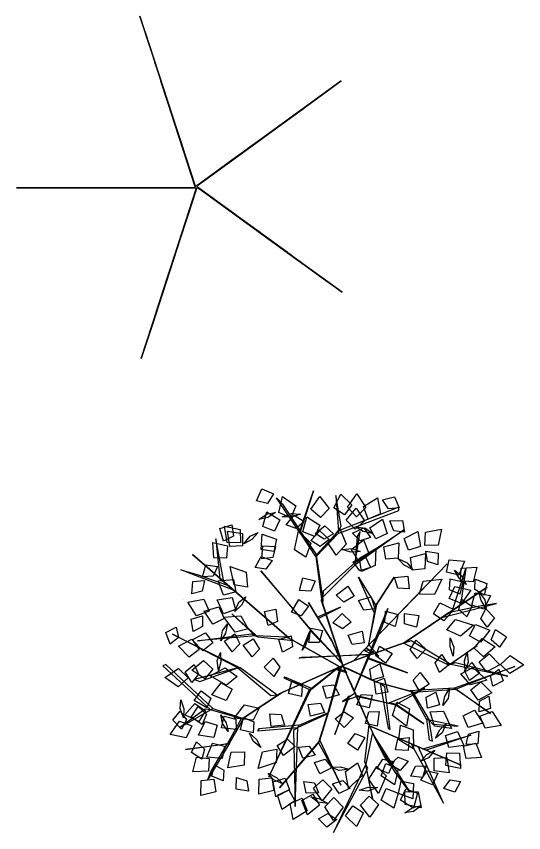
# Model space of a CAD drawing. Extents: x 166.75 to 174.62, y 102.81 to 108.78.
# Drawn here: x 170.549 to 171.943, y 106.539 to 108.781 of the extents above; entities that cross this region are included whole.
import ezdxf

# ---------------------------------------------------------------- set-up
doc = ezdxf.new("R2010")
doc.units = 0
doc.linetypes.add('BARK', pattern=[10000, 10000, 0])
doc.linetypes.add('LEAF_G', pattern=[10000, 10000, 0])
doc.layers.get('0').update_dxf_attribs({"linetype": 'CONTINUOUS'})

# ---------------------------------------------------------------- blocks, each defined once
blk = doc.blocks.new('Arbol-04')
blk.add_line((-0.4728, 0.1845, 1.3121), (-0.4728, 0.1845, 1.3121))
for points in [[(-0.2419, 0.4475, 0.8884), (-0.2717, 0.4543, 0.8585), (-0.257, 0.4874, 0.8187), (-0.2253, 0.4735, 0.8605)], [(-0.1522, 0.3688, 0.8685), (-0.1481, 0.385, 0.8685), (-0.1154, 0.4819, 0.8172)], [(-0.0303, 0.4159, 1.0778), (-0.0594, 0.435, 1.053), (-0.0399, 0.4729, 1.02), (-0.01, 0.4438, 1.0547)], [(0.0031, 0.4104, 1.0477), (-0.0221, 0.437, 1.0257), (0.0039, 0.474, 0.9964), (0.0281, 0.4364, 1.0272)], [(-0.1521, 0.3723, 0.879), (-0.1523, 0.3653, 0.8662), (-0.2166, 0.4622, 0.8755), (-0.2008, 0.4453, 0.879)], [(-0.1772, 0.4073, 1.0477), (-0.2107, 0.4223, 1.0257), (-0.2008, 0.4663, 0.9964), (-0.164, 0.4409, 1.0272)], [(-0.0961, 0.409, 1.1634), (-0.1223, 0.4319, 1.1384), (-0.0977, 0.4664, 1.1052), (-0.0721, 0.4337, 1.1401)], [(-0.047, 0.372, 0.9409), (-0.0395, 0.3846, 0.9572), (-0.054, 0.4692, 0.9409)], [(0.0352, 0.4042, 1.0477), (0.0221, 0.4385, 1.0257), (0.0603, 0.4627, 0.9964), (0.0683, 0.4187, 1.0272)], [(0.0904, 0.4322, 1.1717), (0.0745, 0.4567, 1.1405), (0.1076, 0.465, 1.0989), (0.1199, 0.4352, 1.1426)], [(-0.047, 0.372, 0.9409), (-0.0472, 0.365, 0.9479), (0.1186, 0.428, 1.081), (0.1189, 0.4373, 1.081)], [(-0.0011, 0.3762, 0.9706), (-0.0255, 0.401, 0.9459), (0.0014, 0.434, 0.9129), (0.0247, 0.3993, 0.9475)], [(-0.2411, 0.4086, 0.9755), (-0.2653, 0.4027, 0.9407), (-0.2431, 0.4189, 0.8944), (-0.2193, 0.4227, 0.9431)], [(-0.2223, 0.3708, 1.1779), (-0.2546, 0.3834, 1.1529), (-0.2433, 0.4242, 1.1197), (-0.2081, 0.4022, 1.1546)], [(-0.1763, 0.4096, 0.9516), (-0.2012, 0.4101, 0.9169), (-0.1755, 0.42, 0.8706), (-0.1515, 0.4176, 0.9192)], [(-0.1628, 0.3782, 1.2278), (-0.1901, 0.3886, 1.1965), (-0.1682, 0.4148, 1.1549), (-0.1407, 0.3979, 1.1986)], [(-0.112, 0.3562, 1.0041), (-0.1445, 0.3689, 0.9794), (-0.1333, 0.41, 0.9464), (-0.0979, 0.3877, 0.981)], [(0.0563, 0.3499, 1.1615), (0.0395, 0.3803, 1.1366), (0.0744, 0.4044, 1.1033), (0.0873, 0.3648, 1.1382)], [(-0.3355, 0.3576, 0.8741), (-0.3627, 0.3436, 0.8443), (-0.3727, 0.3785, 0.8044), (-0.3395, 0.3882, 0.8463)], [(-0.3158, 0.3392, 0.9696), (-0.3524, 0.3403, 0.9476), (-0.3602, 0.3848, 0.9183), (-0.3164, 0.3753, 0.9491)], [(-0.0863, 0.3487, 1.0854), (-0.1108, 0.3646, 1.0541), (-0.0839, 0.3856, 1.0125), (-0.0606, 0.3634, 1.0562)], [(0.0212, 0.3703, 0.9345), (-0.0001, 0.3832, 0.8998), (0.0271, 0.3789, 0.8535), (0.0466, 0.3648, 0.9021)], [(0.1051, 0.3719, 1.2266), (0.0946, 0.3991, 1.1954), (0.1288, 0.4003, 1.1537), (0.1345, 0.3687, 1.1975)], [(-0.3106, 0.3304, 1.0388), (-0.3454, 0.3288, 1.014), (-0.3519, 0.3709, 0.981), (-0.3106, 0.3649, 1.0157)], [(-0.2847, 0.3478, 0.8828), (-0.3065, 0.3358, 0.8481), (-0.2892, 0.3571, 0.8017), (-0.2672, 0.3671, 0.8504)], [(-0.2243, 0.3149, 1.0284), (-0.2587, 0.3206, 1.0036), (-0.2563, 0.3631, 0.9706), (-0.217, 0.3487, 1.0053)], [(-0.1363, 0.2996, 1.2596), (-0.1674, 0.3196, 1.2381), (-0.1569, 0.3708, 1.225), (-0.123, 0.3383, 1.2522)], [(-0.108, 0.2983, 0.8662), (-0.1076, 0.3088, 0.8825), (-0.1521, 0.3723, 0.879), (-0.1523, 0.3653, 0.8662)], [(-0.0971, 0.3291, 0.8189), (-0.1228, 0.3457, 0.789), (-0.0977, 0.3718, 0.7491), (-0.0727, 0.3479, 0.791)], [(-0.1079, 0.3018, 0.8849), (-0.1078, 0.3053, 0.879), (-0.047, 0.372, 0.9409), (-0.0472, 0.365, 0.9479)], [(-0.0535, 0.305, 1.2596), (-0.0737, 0.3359, 1.2381), (-0.0433, 0.3784, 1.225), (-0.0255, 0.3349, 1.2522)], [(0.0127, 0.3445, 1.1186), (-0.0079, 0.3652, 1.0874), (0.0228, 0.3802, 1.0457), (0.0409, 0.3536, 1.0894)], [(-0.0013, 0.2781, 1.0518), (-0.001, 0.2851, 1.0518), (0.1342, 0.376, 1.3098)], [(-0.001, 0.2851, 1.0518), (-0.001, 0.2851, 1.0646), (0.0125, 0.3699, 1.2187), (0.005, 0.3561, 1.179)], [(0.1458, 0.3186, 1.0979), (0.1336, 0.3512, 1.0731), (0.1716, 0.3704, 1.0401), (0.1787, 0.3292, 1.0748)], [(0.1909, 0.3319, 1.0477), (0.192, 0.3685, 1.0257), (0.2365, 0.3763, 0.9964), (0.227, 0.3326, 1.0272)], [(-0.3542, 0.2967, 1.1032), (-0.3889, 0.2974, 1.0782), (-0.3923, 0.3396, 1.0449), (-0.3516, 0.331, 1.0799)], [(-0.3617, 0.2315, 0.9339), (-0.3841, 0.3499, 1.081), (-0.3725, 0.2392, 0.9374), (-0.3617, 0.2315, 0.9339)], [(0.0074, 0.2909, 1.0711), (-0.0114, 0.3203, 1.0463), (0.0218, 0.3469, 1.0133), (0.0373, 0.3081, 1.048)], [(0.0833, 0.2939, 1.3273), (0.078, 0.3282, 1.3023), (0.119, 0.3388, 1.2691), (0.1176, 0.2973, 1.304)], [(-0.2268, 0.2988, 0.8621), (-0.2571, 0.2949, 0.8322), (-0.2547, 0.3311, 0.7924), (-0.2201, 0.3289, 0.8342)], [(-0.0129, 0.3136, 0.8732), (-0.0368, 0.3206, 0.8385), (-0.0095, 0.3234, 0.7922), (0.0131, 0.3149, 0.8408)], [(0.0165, 0.2605, 1.3226), (0.0106, 0.297, 1.3011), (0.0557, 0.3234, 1.288), (0.0542, 0.2765, 1.3153)], [(0.1979, 0.2873, 1.2182), (0.1933, 0.3161, 1.187), (0.2269, 0.3102, 1.1453), (0.226, 0.2781, 1.1891)], [(-0.1821, 0.0773, 0.8919), (-0.1821, 0.0773, 0.9047), (-0.4481, 0.3065, 0.9444)], [(-0.2464, 0.2668, 1.2266), (-0.2752, 0.2713, 1.1954), (-0.2592, 0.3015, 1.1537), (-0.2289, 0.2907, 1.1975)], [(-0.09, 0.1831, 0.7611), (-0.0904, 0.1703, 0.774), (-0.1079, 0.3018, 0.8849), (-0.1078, 0.3053, 0.879)], [(0.0122, 0.262, 0.7573), (-0.0063, 0.2864, 0.7274), (0.0262, 0.3023, 0.6876), (0.0416, 0.2713, 0.7294)], [(0.1339, 0.2775, 0.9272), (0.1166, 0.2955, 0.8925), (0.1417, 0.2843, 0.8461), (0.157, 0.2656, 0.8948)], [(0.1561, 0.2642, 1.089), (0.1509, 0.2986, 1.0642), (0.1921, 0.3095, 1.0312), (0.1905, 0.2677, 1.0659)], [(0.2502, 0.2584, 1.165), (0.2569, 0.2925, 1.1401), (0.2991, 0.2885, 1.1068), (0.2835, 0.2499, 1.1417)], [(-0.3911, 0.2471, 1.1591), (-0.4202, 0.2456, 1.1278), (-0.4108, 0.2784, 1.0862), (-0.3789, 0.2741, 1.1299)], [(-0.2968, 0.2176, 1.2199), (-0.3333, 0.2232, 1.1984), (-0.3445, 0.2742, 1.1853), (-0.3003, 0.2583, 1.2126)], [(-0.0891, 0.2065, 0.8043), (-0.0897, 0.1901, 0.788), (-0.0013, 0.2781, 1.0518), (-0.001, 0.2851, 1.0518)], [(0.134, 0.1592, 1.1242), (0.1251, 0.1499, 1.1078), (0.2515, 0.281, 1.1662), (0.2021, 0.2298, 1.1592)], [(0.2886, 0.235, 1.1113), (0.2907, 0.2698, 1.0865), (0.3332, 0.2719, 1.0535), (0.323, 0.2314, 1.0882)], [(-0.352, 0.223, 0.9211), (-0.3352, 0.2085, 0.9152), (-0.4799, 0.2645, 0.8919), (-0.4351, 0.2519, 0.9082)], [(-0.1212, 0.0964, 1.0098), (-0.1236, 0.1017, 0.9899), (-0.2598, 0.2623, 1.2678), (-0.2598, 0.2623, 1.2701)], [(0.1166, 0.2143, 0.7739), (0.1075, 0.2435, 0.744), (0.1436, 0.2473, 0.7041), (0.1474, 0.2129, 0.746)], [(0.2665, 0.1534, 0.9339), (0.303, 0.2683, 1.081), (0.2887, 0.1684, 0.9374), (0.2665, 0.1534, 0.9339)], [(0.2844, 0.242, 0.9326), (0.2724, 0.2638, 0.8978), (0.2938, 0.2465, 0.8515), (0.3037, 0.2245, 0.9001)], [(-0.4215, 0.2063, 1.2266), (-0.4497, 0.1988, 1.1954), (-0.4473, 0.2328, 1.1537), (-0.4152, 0.2353, 1.1975)], [(-0.3284, 0.204, 1.0265), (-0.3622, 0.1952, 1.0017), (-0.3773, 0.235, 0.9687), (-0.3355, 0.2378, 1.0033)], [(-0.1229, 0.2066, 1.3047), (-0.1534, 0.2081, 1.2749), (-0.1447, 0.2432, 1.235), (-0.1111, 0.235, 1.2768)], [(0.0555, 0.1668, 1.2351), (0.0517, 0.1477, 1.2246), (0.0086, 0.2443, 1.339)], [(0.0555, 0.1668, 1.2374), (0.0579, 0.1693, 1.2246), (0.106, 0.2445, 1.3133)], [(0.1762, 0.198, 1.2269), (0.1856, 0.2337, 1.2054), (0.2375, 0.2396, 1.1923), (0.2171, 0.1973, 1.2196)], [(0.2586, 0.2098, 0.7749), (0.2601, 0.2403, 0.745), (0.2953, 0.2316, 0.7051), (0.287, 0.198, 0.747)], [(0.3276, 0.2104, 1.1449), (0.3291, 0.2395, 1.1137), (0.3608, 0.2268, 1.072), (0.3532, 0.1955, 1.1157)], [(-0.0322, 0.1756, 1.3394), (-0.0528, 0.1954, 1.3076), (-0.021, 0.2198, 1.2716), (-0.0032, 0.1925, 1.315)], [(0.1227, 0.1474, 1.1207), (0.1251, 0.1499, 1.1102), (0.1843, 0.2113, 1.2806), (0.1656, 0.1919, 1.2444)], [(0.134, 0.0639, 0.8919), (0.134, 0.0639, 0.9047), (0.3613, 0.2175, 0.9444)], [(0.2576, 0.1857, 1.0477), (0.2726, 0.2191, 1.0257), (0.3167, 0.2093, 0.9964), (0.2913, 0.1725, 1.0272)], [(0.3451, 0.1801, 0.9437), (0.3392, 0.2043, 0.9089), (0.3553, 0.182, 0.8626), (0.3592, 0.1582, 0.9113)], [(-0.4022, 0.1511, 1.0477), (-0.4364, 0.1381, 1.0257), (-0.4607, 0.1762, 0.9964), (-0.4167, 0.1843, 1.0272)], [(-0.3296, 0.1555, 1.2257), (-0.3624, 0.1443, 1.2008), (-0.38, 0.1828, 1.1675), (-0.3389, 0.1886, 1.2025)], [(-0.3132, 0.1679, 0.9177), (-0.3312, 0.1507, 0.883), (-0.3201, 0.1758, 0.8366), (-0.3014, 0.191, 0.8853)], [(-0.1493, 0.1381, 1.3382), (-0.1759, 0.1485, 1.3064), (-0.1559, 0.1833, 1.2704), (-0.1289, 0.1648, 1.3138)], [(-0.034, -0.0004, 0.5814), (-0.0383, 0.0129, 0.5814), (-0.094, 0.1826, 0.7611), (-0.09, 0.1704, 0.774)], [(0.0226, 0.1538, 1.3386), (0.0087, 0.181, 1.3088), (0.0435, 0.191, 1.2689), (0.0532, 0.1578, 1.3107)], [(0.2839, 0.1559, 1.1367), (0.2915, 0.1841, 1.1055), (0.3198, 0.165, 1.0638), (0.3059, 0.136, 1.1076)], [(0.3194, 0.1676, 1.0621), (0.3286, 0.2012, 1.0373), (0.3706, 0.1944, 1.0043), (0.3522, 0.1569, 1.039)], [(-0.3611, 0.1313, 1.0053), (-0.3923, 0.1157, 0.9805), (-0.4153, 0.1515, 0.9475), (-0.3751, 0.1629, 0.9821)], [(-0.0697, 0.077, 1.1464), (-0.1287, 0.175, 1.3717), (-0.0649, 0.069, 1.1662)], [(-0.1022, 0.1312, 1.2806), (-0.0412, 0.162, 1.381), (-0.104, 0.1352, 1.3063)], [(-0.0036, -0.0685, 1.1499), (-0.0036, -0.0685, 1.1335), (0.0887, 0.1587, 1.4043), (0.0727, 0.1082, 1.3682)], [(0.0344, 0.0558, 1.137), (0.0368, 0.0583, 1.1627), (0.0555, 0.1668, 1.2374), (0.0579, 0.1693, 1.2246)], [(0.2142, 0.144, 1.2222), (0.2321, 0.1737, 1.1973), (0.2704, 0.1554, 1.164), (0.2426, 0.1245, 1.1989)], [(0.2558, 0.1462, 0.9211), (0.2375, 0.1338, 0.9152), (0.3878, 0.172, 0.8919), (0.3419, 0.1649, 0.9082)], [(0.3447, 0.1313, 1.2233), (0.3579, 0.1573, 1.192), (0.3817, 0.1327, 1.1504), (0.362, 0.1072, 1.1941)], [(-0.4203, 0.1088, 1.2266), (-0.4463, 0.0955, 1.1954), (-0.451, 0.1293, 1.1537), (-0.4202, 0.1384, 1.1975)], [(-0.2949, 0.1028, 1.2596), (-0.3305, 0.0931, 1.2381), (-0.3615, 0.1351, 1.225), (-0.3147, 0.1386, 1.2522)], [(-0.2745, 0.0837, 1.0518), (-0.2682, 0.0806, 1.0588), (-0.34, 0.1435, 1.2152)], [(-0.2139, 0.1232, 1.3989), (-0.24, 0.1117, 1.3671), (-0.2504, 0.1504, 1.3311), (-0.2184, 0.1565, 1.3745)], [(-0.0361, 0.1026, 1.3649), (-0.0618, 0.1191, 1.3351), (-0.0367, 0.1452, 1.2952), (-0.0117, 0.1213, 1.337)], [(0.0255, 0.0465, 0.9993), (0.0206, 0.0415, 1.0098), (0.1227, 0.1474, 1.1207), (0.1251, 0.1499, 1.1102)], [(0.0806, 0.1205, 1.3581), (0.0821, 0.1511, 1.3282), (0.1173, 0.1424, 1.2884), (0.109, 0.1087, 1.3302)], [(0.1348, 0.1161, 1.3394), (0.1342, 0.1446, 1.3076), (0.174, 0.1394, 1.2716), (0.1673, 0.1074, 1.315)], [(-0.3568, 0.0912, 0.8584), (-0.3696, 0.0699, 0.8237), (-0.3654, 0.0971, 0.7773), (-0.3513, 0.1167, 0.826)], [(0.2513, 0.0997, 1.1673), (0.2744, 0.1285, 1.1458), (0.3242, 0.1127, 1.1328), (0.2884, 0.0824, 1.16)], [(0.3135, 0.0836, 1.0265), (0.3296, 0.1145, 1.0017), (0.3692, 0.0991, 0.9687), (0.3434, 0.0662, 1.0033)], [(-0.4863, 0.0786, 1.2266), (-0.509, 0.0602, 1.1954), (-0.5207, 0.0923, 1.1537), (-0.4924, 0.1076, 1.1975)], [(-0.3919, 0.064, 1.0017), (-0.4191, 0.0423, 0.977), (-0.4491, 0.0725, 0.944), (-0.4121, 0.092, 0.9786)], [(-0.1229, 0.0983, 0.9899), (-0.1276, 0.0932, 1.0063), (-0.147, 0.0434, 1.1464), (-0.1383, 0.0528, 1.1464)], [(-0.0995, 0.0656, 1.3989), (-0.128, 0.0651, 1.3671), (-0.1228, 0.1048, 1.3311), (-0.0909, 0.0981, 1.3745)], [(-0.038, 0.0094, 0.7028), (-0.038, 0.0094, 0.6701), (-0.1227, 0.0996, 0.9899), (-0.1198, 0.0932, 1.0063)], [(-0.0091, 0.0596, 1.4316), (-0.0205, 0.0857, 1.3998), (0.0182, 0.0962, 1.3638), (0.0242, 0.0641, 1.4072)], [(0.3728, 0.0728, 0.8168), (0.3847, 0.1009, 0.7869), (0.4147, 0.0807, 0.7471), (0.3955, 0.0519, 0.7889)], [(-0.3164, -0.0041, 1.0518), (-0.3233, -0.0049, 1.0518), (-0.5031, 0.0883, 1.3098)], [(-0.4297, 0.0462, 1.2257), (-0.4568, 0.0245, 1.2008), (-0.4865, 0.0547, 1.1675), (-0.4498, 0.0742, 1.2025)], [(-0.286, 0.0894, 1.0635), (-0.2745, 0.0837, 1.0518), (-0.4336, 0.07, 1.1172)], [(-0.3176, 0.0618, 0.8224), (-0.3384, 0.0394, 0.7925), (-0.3598, 0.0687, 0.7527), (-0.3318, 0.0892, 0.7945)], [(-0.264, 0.0465, 1.3429), (-0.2838, 0.0259, 1.3111), (-0.3082, 0.0577, 1.2751), (-0.2809, 0.0755, 1.3185)], [(-0.1707, 0.0704, 0.9047), (-0.1906, 0.0802, 0.9047), (-0.2745, 0.0837, 1.0518), (-0.2682, 0.0806, 1.0588)], [(-0.173, 0.0529, 1.3678), (-0.2002, 0.039, 1.3379), (-0.2102, 0.0738, 1.2981), (-0.177, 0.0835, 1.3399)], [(-0.0433, -0.0019, 0.7191), (-0.0433, -0.0019, 0.7028), (-0.1728, 0.0714, 0.8919), (-0.1728, 0.0714, 0.9047)], [(-0.0631, 0.066, 1.1464), (-0.0683, 0.0777, 1.1464), (-0.0395, 0.0126, 1.4079), (-0.0395, 0.0126, 1.3658)], [(0.1316, 0.0634, 0.9047), (0.1526, 0.0707, 0.9047), (0.2622, 0.0054, 1.0518), (0.2556, 0.0031, 1.0588)], [(0.1502, 0.0458, 1.305), (0.1668, 0.0715, 1.2751), (0.1929, 0.0464, 1.2353), (0.169, 0.0213, 1.2771)], [(0.26, 0.0528, 0.923), (0.2605, 0.0777, 0.8882), (0.2703, 0.052, 0.8419), (0.2679, 0.028, 0.8905)], [(0.3262, 0.0492, 0.9865), (0.3483, 0.0761, 0.9618), (0.3839, 0.0528, 0.9288), (0.3518, 0.026, 0.9634)], [(-0.0038, 0.0156, 0.8137), (-0.0038, 0.0156, 0.7973), (0.1338, 0.0641, 0.8919), (0.1338, 0.0641, 0.9047)], [(-0.0037, 0.0162, 0.8137), (0.0077, 0.028, 0.8265), (0.0255, 0.0465, 0.9993), (0.0206, 0.0415, 1.0098)], [(0.022, 0.044, 1.0098), (0.0329, 0.0452, 1.0261), (0.0496, 0.0392, 1.137), (0.04, 0.035, 1.137)], [(0.0368, 0.0583, 1.137), (0.0295, 0.0507, 1.137), (0.0638, 0.0274, 1.395)], [(0.056, 0.0287, 1.3989), (0.0664, 0.0553, 1.3671), (0.1012, 0.0353, 1.3311), (0.0828, 0.0083, 1.3745)], [(0.2622, 0.0054, 1.0518), (0.2556, 0.0031, 1.0588), (0.3344, 0.0569, 1.2152)], [(-0.3698, 0.0121, 0.8788), (-0.3767, -0.0118, 0.8441), (-0.3796, 0.0155, 0.7977), (-0.3711, 0.038, 0.8464)], [(0.0346, 0.0326, 1.1499), (0.0346, 0.0326, 1.1335), (-0.1545, 0.0217, 1.4043), (-0.1471, 0.025, 1.3682)], [(0.219, 0.0096, 1.271), (0.2373, 0.0323, 1.2397), (0.2555, 0.0033, 1.1981), (0.2309, -0.0175, 1.2418)], [(0.2996, 0.0144, 0.8621), (0.3065, 0.0384, 0.8274), (0.3094, 0.011, 0.781), (0.3009, -0.0115, 0.8297)], [(0.3399, 0.0124, 1.2257), (0.367, 0.0341, 1.2008), (0.3967, 0.0039, 1.1675), (0.36, -0.0156, 1.2025)], [(0.3984, 0.0047, 1.0477), (0.425, 0.0298, 1.0257), (0.462, 0.0039, 0.9964), (0.4244, -0.0204, 1.0272)], [(-0.3985, -0.1195, 0.9409), (-0.3921, -0.1166, 0.9479), (-0.5212, 0.0049, 1.081), (-0.5297, 0.0012, 1.081)], [(-0.431, -0.0221, 1.2686), (-0.4494, -0.0448, 1.2374), (-0.4675, -0.0159, 1.1957), (-0.443, 0.005, 1.2395)], [(-0.3917, -0.0077, 1.0265), (-0.4138, -0.0347, 1.0017), (-0.4494, -0.0113, 0.9687), (-0.4173, 0.0154, 1.0033)], [(-0.2078, -0.0024, 1.3187), (-0.2244, -0.0281, 1.2888), (-0.2505, -0.0029, 1.249), (-0.2266, 0.0221, 1.2908)], [(-0.0337, 0.0024, 0.5814), (-0.0465, -0.0033, 0.5814), (-0.2098, -0.0756, 0.7611), (-0.1981, -0.0704, 0.774)], [(-0.0443, -0.0112, 0.7611), (-0.0389, 0.0005, 0.774), (-0.0744, -0.1273, 0.8849), (-0.0759, -0.1305, 0.879)], [(-0.0486, -0.0042, 0.5977), (-0.0337, 0.0024, 0.5814), (-0.0283, 0.0048, 0.6864), (-0.0433, -0.0019, 0.7028)], [(-0.0283, 0.0048, 0.6864), (-0.0433, -0.0019, 0.7028), (-0.0038, 0.0156, 0.8137), (-0.0038, 0.0156, 0.7973)], [(-0.0404, 0.0147, 0.5977), (-0.0338, -0.0002, 0.5814), (-0.0314, -0.0055, 0.6864), (-0.038, 0.0094, 0.7028)], [(-0.0314, -0.0055, 0.6864), (-0.038, 0.0094, 0.7028), (-0.0206, -0.0301, 0.8137), (-0.0206, -0.0301, 0.7973)], [(-0.0337, 0.0024, 0.5814), (-0.0271, -0.0125, 0.565), (-0.0247, -0.0179, 0.6701), (-0.0313, -0.0029, 0.6864)], [(-0.0327, 0.0003, -0.0058), (-0.0247, -0.0179, -0.0058), (-0.0271, -0.0125, 0.565), (-0.0327, 0.0003, 0.565)], [(0.0368, 0.0221, 1.2351), (0.0382, 0.0189, 1.2608), (0.1426, -0.0179, 1.3752)], [(0.0396, -0.0079, 1.3366), (0.0668, 0.0061, 1.3068), (0.0768, -0.0288, 1.2669), (0.0436, -0.0385, 1.3087)], [(0.2743, 0.0097, 1.0635), (0.2622, 0.0054, 1.0518), (0.4186, -0.0273, 1.1172)], [(0.299, -0.0119, 0.7529), (0.3198, 0.0106, 0.723), (0.3411, -0.0187, 0.6831), (0.3132, -0.0392, 0.725)], [(-0.4601, -0.0317, 1.0477), (-0.4868, -0.0569, 1.0257), (-0.5237, -0.0309, 0.9964), (-0.4862, -0.0066, 1.0272)], [(-0.3233, -0.0049, 1.0518), (-0.3233, -0.0049, 1.0646), (-0.4421, -0.0365, 1.2187), (-0.4273, -0.0419, 1.179)], [(-0.3255, -0.0287, 1.2596), (-0.3541, -0.0521, 1.2381), (-0.3995, -0.0263, 1.225), (-0.3582, -0.0041, 1.2522)], [(-0.2325, -0.0802, 0.8043), (-0.2162, -0.0784, 0.788), (-0.3164, -0.0041, 1.0518), (-0.3233, -0.0049, 1.0518)], [(-0.0438, -0.0008, 0.7028), (-0.0438, -0.0008, 0.6701), (-0.1262, -0.0654, 0.9899), (-0.1198, -0.0625, 1.0063)], [(-0.0359, -0.0012, -0.0058), (-0.0541, -0.0092, -0.0058), (-0.0487, -0.0068, 0.565), (-0.0359, -0.0012, 0.565)], [(-0.0271, -0.0125, 0.565), (-0.0247, -0.0179, -0.0058), (-0.0541, -0.0092, -0.0058), (-0.0487, -0.0068, 0.565)], [(-0.0338, -0.0002, 0.5814), (-0.0487, -0.0068, 0.565), (-0.0487, -0.0068, 0.565), (-0.0391, -0.0026, 0.6864)], [(-0.0345, -0.0019, 0.5814), (-0.0213, -0.0065, 0.5814), (0.0642, -0.0461, 0.656), (0.052, -0.0419, 0.6688)], [(0.1581, -0.0381, 1.3989), (0.1778, -0.0175, 1.3671), (0.2023, -0.0493, 1.3311), (0.1749, -0.0671, 1.3745)], [(0.2769, -0.0629, 0.7772), (0.2703, -0.0606, 0.7643), (0.4377, -0.0005, 0.8032), (0.3528, -0.0327, 0.7772)], [(0.2891, -0.0205, 1.2596), (0.322, -0.0035, 1.2381), (0.3611, -0.0382, 1.225), (0.316, -0.0514, 1.2522)], [(0.3711, -0.026, 1.2266), (0.3937, -0.0077, 1.1954), (0.4055, -0.0398, 1.1537), (0.3771, -0.0551, 1.1975)], [(-0.1267, -0.0643, 0.9899), (-0.1203, -0.0615, 1.0063), (-0.1941, -0.0303, 1.1464), (-0.1973, -0.0317, 1.1464)], [(-0.1469, -0.0528, 1.3392), (-0.1484, -0.0833, 1.3094), (-0.1836, -0.0746, 1.2695), (-0.1753, -0.0409, 1.3114)], [(-0.0206, -0.0301, 0.8137), (-0.0206, -0.0301, 0.7973), (0.0385, -0.1635, 0.8919), (0.0385, -0.1635, 0.9047)], [(-0.0206, -0.0301, 0.8137), (-0.014, -0.045, 0.8265), (-0.0036, -0.0685, 0.9993), (-0.0064, -0.0621, 1.0098)], [(0.0642, -0.0461, 0.656), (0.052, -0.0419, 0.6688), (0.153, -0.0692, 0.7797), (0.1563, -0.0703, 0.7739)], [(0.0523, -0.0439, 1.3989), (0.0784, -0.0325, 1.3671), (0.0889, -0.0712, 1.3311), (0.0568, -0.0772, 1.3745)], [(0.3171, -0.065, 1.0265), (0.3443, -0.0433, 1.0017), (0.3743, -0.0735, 0.9687), (0.3373, -0.093, 1.0033)], [(-0.3392, -0.0629, 1.1024), (-0.3552, -0.0938, 1.0776), (-0.3949, -0.0784, 1.0446), (-0.369, -0.0455, 1.0793)], [(-0.123, -0.064, 1.0098), (-0.1284, -0.0663, 0.9899), (-0.2384, -0.3043, 1.2678), (-0.2384, -0.3043, 1.2701)], [(-0.0592, -0.0512, 1.2776), (-0.0453, -0.0784, 1.2477), (-0.0801, -0.0884, 1.2079), (-0.0898, -0.0552, 1.2497)], [(-0.0036, -0.0685, 0.9993), (-0.0064, -0.0621, 1.0098), (0.0531, -0.1966, 1.1207), (0.0546, -0.1998, 1.1102)], [(-0.0064, -0.0621, 1.0098), (-0.0021, -0.0717, 1.0261), (0.0031, -0.0835, 1.137), (-0.0012, -0.0739, 1.137)], [(0.0808, -0.0571, 0.6992), (0.0677, -0.0474, 0.6828), (0.09, -0.1701, 0.8382), (0.0956, -0.1742, 0.8382)], [(0.1115, -0.1054, 1.2351), (0.0926, -0.1009, 1.2246), (0.1907, -0.0612, 1.339)], [(0.1497, -0.068, 0.761), (0.1597, -0.0715, 0.7774), (0.2769, -0.0629, 0.7772), (0.2703, -0.0606, 0.7643)], [(0.2457, -0.0828, 0.8484), (0.2586, -0.0615, 0.8137), (0.2543, -0.0886, 0.7673), (0.2402, -0.1082, 0.816)], [(0.2736, -0.0618, 0.7667), (0.2879, -0.0705, 0.7667), (0.3708, -0.1303, 0.7153)], [(-0.3976, -0.0879, 1.3289), (-0.408, -0.1144, 1.2971), (-0.4428, -0.0944, 1.2611), (-0.4244, -0.0675, 1.3045)], [(-0.2098, -0.0756, 0.7611), (-0.1981, -0.0704, 0.774), (-0.3086, -0.1436, 0.8849), (-0.3119, -0.145, 0.879)], [(-0.0167, -0.082, 1.2351), (-0.0199, -0.0834, 1.2608), (-0.0567, -0.1878, 1.3752)], [(0.0031, -0.0835, 1.137), (-0.0012, -0.0739, 1.137), (-0.0357, -0.0968, 1.395)], [(0.0013, -0.0805, 1.137), (0.0037, -0.083, 1.1627), (0.1115, -0.1054, 1.2374), (0.114, -0.1079, 1.2246)], [(0.0154, -0.0776, 1.2844), (0.0459, -0.0791, 1.2546), (0.0372, -0.1142, 1.2147), (0.0035, -0.106, 1.2565)], [(0.153, -0.0692, 0.7797), (0.1563, -0.0703, 0.7739), (0.2021, -0.1481, 0.8358), (0.1955, -0.1458, 0.8428)], [(0.1939, -0.0851, 0.8183), (0.2211, -0.0712, 0.7884), (0.2311, -0.106, 0.7486), (0.1979, -0.1157, 0.7904)], [(0.3403, -0.0956, 1.2266), (0.3662, -0.0823, 1.1954), (0.371, -0.1161, 1.1537), (0.3401, -0.1252, 1.1975)], [(-0.4715, -0.1173, 0.9066), (-0.4721, -0.1422, 0.8719), (-0.4819, -0.1166, 0.8255), (-0.4795, -0.0926, 0.8742)], [(-0.4125, -0.1224, 1.2257), (-0.4305, -0.1521, 1.2008), (-0.4687, -0.1339, 1.1675), (-0.4409, -0.1029, 1.2025)], [(-0.4092, -0.1317, 0.8609), (-0.421, -0.1599, 0.831), (-0.4511, -0.1397, 0.7912), (-0.4319, -0.1109, 0.833)], [(-0.2649, -0.115, 1.3203), (-0.2815, -0.148, 1.2988), (-0.3335, -0.1429, 1.2857), (-0.3048, -0.1058, 1.3129)], [(-0.0965, -0.1011, 1.3686), (-0.0851, -0.1272, 1.3367), (-0.1237, -0.1377, 1.3008), (-0.1298, -0.1056, 1.3441)], [(0.1134, -0.0991, 1.4), (0.1481, -0.1171, 1.3829), (0.14, -0.1651, 1.36), (0.1014, -0.1355, 1.384)], [(0.1115, -0.1054, 1.2374), (0.114, -0.1079, 1.2246), (0.1875, -0.1586, 1.3133)], [(-0.4645, -0.1471, 1.2301), (-0.4777, -0.1731, 1.1989), (-0.5015, -0.1486, 1.1572), (-0.4818, -0.1231, 1.201)], [(-0.3985, -0.1195, 0.9409), (-0.413, -0.1183, 0.9572), (-0.4828, -0.1683, 0.9409)], [(-0.3086, -0.1436, 0.8849), (-0.3119, -0.145, 0.879), (-0.3985, -0.1195, 0.9409), (-0.3921, -0.1166, 0.9479)], [(-0.3556, -0.1556, 0.8881), (-0.3496, -0.1798, 0.8533), (-0.3658, -0.1576, 0.807), (-0.3697, -0.1338, 0.8556)], [(-0.2044, -0.1326, 0.7624), (-0.1954, -0.1618, 0.7325), (-0.2314, -0.1657, 0.6927), (-0.2352, -0.1312, 0.7345)], [(-0.0744, -0.1273, 0.8849), (-0.0759, -0.1305, 0.879), (-0.1581, -0.168, 0.9409), (-0.1551, -0.1616, 0.9479)], [(-0.073, -0.1241, 0.8662), (-0.0774, -0.1336, 0.8825), (-0.1013, -0.21, 0.879), (-0.0983, -0.2037, 0.8662)], [(-0.0314, -0.1255, 1.3187), (-0.0057, -0.1421, 1.2888), (-0.0308, -0.1682, 1.249), (-0.0559, -0.1443, 1.2908)], [(0.0364, -0.1253, 1.3382), (0.065, -0.1248, 1.3064), (0.0598, -0.1645, 1.2704), (0.0278, -0.1578, 1.3138)], [(0.2049, -0.1257, 1.2596), (0.2418, -0.1236, 1.2381), (0.2634, -0.1712, 1.225), (0.2168, -0.1649, 1.2522)], [(0.2957, -0.1367, 1.0823), (0.3269, -0.1211, 1.0575), (0.3499, -0.1569, 1.0245), (0.3097, -0.1683, 1.0592)], [(0.3414, -0.1375, 1.0477), (0.3756, -0.1244, 1.0257), (0.3998, -0.1626, 0.9964), (0.3558, -0.1706, 1.0272)], [(-0.4499, -0.1638, 1.0477), (-0.4649, -0.1972, 1.0257), (-0.509, -0.1874, 0.9964), (-0.4836, -0.1506, 1.0272)], [(-0.3797, -0.1623, 1.0867), (-0.389, -0.1959, 1.062), (-0.431, -0.1891, 1.029), (-0.4126, -0.1515, 1.0636)], [(-0.3286, -0.1456, 1.1736), (-0.3281, -0.1741, 1.1418), (-0.3678, -0.1689, 1.1058), (-0.3611, -0.1369, 1.1492)], [(-0.3054, -0.1421, 0.8662), (-0.3151, -0.1464, 0.8825), (-0.3527, -0.2141, 0.879), (-0.3463, -0.2113, 0.8662)], [(-0.2795, -0.1527, 0.8202), (-0.281, -0.1832, 0.7904), (-0.3162, -0.1745, 0.7505), (-0.3079, -0.1408, 0.7924)], [(0.2021, -0.1481, 0.8358), (0.1955, -0.1458, 0.8428), (0.2024, -0.2027, 0.9758), (0.2112, -0.2058, 0.9758)], [(0.2021, -0.1481, 0.8358), (0.212, -0.159, 0.8521), (0.2816, -0.1647, 0.8653)], [(-0.1581, -0.168, 0.9409), (-0.1551, -0.1616, 0.9479), (-0.2651, -0.1717, 1.081), (-0.2689, -0.1775, 1.081)], [(-0.1581, -0.168, 0.9409), (-0.1699, -0.1766, 0.9572), (-0.1653, -0.3853, 0.9409)], [(0.0375, -0.1614, 0.9047), (0.0465, -0.1817, 0.9047), (0.0288, -0.2687, 1.0518), (0.026, -0.2623, 1.0588)], [(0.0381, -0.164, 0.8919), (0.0381, -0.164, 0.9047), (0.2901, -0.2723, 0.9444)], [(0.124, -0.1618, 1.3413), (0.1586, -0.1748, 1.3198), (0.159, -0.2271, 1.3067), (0.119, -0.2024, 1.334)], [(0.2316, -0.175, 0.9066), (0.2495, -0.1577, 0.8719), (0.2384, -0.1828, 0.8255), (0.2197, -0.1981, 0.8742)], [(0.2475, -0.1904, 1.2257), (0.2804, -0.1792, 1.2008), (0.298, -0.2177, 1.1675), (0.2568, -0.2235, 1.2025)], [(0.3104, -0.1864, 1.1531), (0.3386, -0.1788, 1.1218), (0.3363, -0.2129, 1.0802), (0.3042, -0.2154, 1.1239)], [(-0.2717, -0.2012, 0.9233), (-0.2597, -0.223, 0.8885), (-0.281, -0.2057, 0.8422), (-0.2909, -0.1837, 0.8908)], [(-0.1865, -0.2008, 1.3814), (-0.166, -0.2205, 1.3496), (-0.1977, -0.245, 1.3136), (-0.2156, -0.2177, 1.357)], [(-0.001, -0.1853, 1.3464), (0.0256, -0.1957, 1.3146), (0.0056, -0.2305, 1.2786), (-0.0214, -0.2121, 1.322)], [(0.0578, -0.2039, 1.1242), (0.0517, -0.1926, 1.1078), (0.1492, -0.3462, 1.1662), (0.1074, -0.2884, 1.1592)], [(0.0531, -0.1966, 1.1207), (0.0546, -0.1998, 1.1102), (0.0986, -0.2735, 1.2806), (0.0814, -0.2518, 1.2444)], [(0.1166, -0.1994, 0.7473), (0.147, -0.1956, 0.7174), (0.1445, -0.2318, 0.6776), (0.1099, -0.2295, 0.7194)], [(0.185, -0.2272, 0.9339), (0.3167, -0.1897, 1.081), (0.1938, -0.2308, 0.9374), (0.185, -0.2272, 0.9339)], [(-0.3495, -0.2127, 0.8685), (-0.3659, -0.2161, 0.8685), (-0.4674, -0.2291, 0.8172)], [(-0.4145, -0.2276, 1.1472), (-0.422, -0.2557, 1.116), (-0.4503, -0.2367, 1.0743), (-0.4364, -0.2076, 1.1181)], [(-0.3597, -0.2199, 1.1814), (-0.3664, -0.254, 1.1564), (-0.4086, -0.2499, 1.1232), (-0.3931, -0.2114, 1.1581)], [(-0.3527, -0.2141, 0.879), (-0.3463, -0.2113, 0.8662), (-0.4054, -0.3115, 0.8755), (-0.3971, -0.2899, 0.879)], [(-0.0998, -0.2068, 0.8685), (-0.1099, -0.2201, 0.8685), (-0.2089, -0.334, 0.8172)], [(-0.1271, -0.2198, 1.2173), (-0.1112, -0.2443, 1.186), (-0.1443, -0.2525, 1.1444), (-0.1565, -0.2228, 1.1881)], [(-0.1013, -0.21, 0.879), (-0.0983, -0.2037, 0.8662), (-0.04, -0.3266, 0.8755), (-0.0621, -0.2813, 0.879)], [(0.1732, -0.2221, 0.9211), (0.1528, -0.2133, 0.9152), (0.2418, -0.3761, 0.8919), (0.2137, -0.3121, 0.9082)], [(0.2971, -0.2199, 0.9954), (0.3308, -0.2112, 0.9706), (0.3459, -0.251, 0.9376), (0.3042, -0.2537, 0.9723)], [(-0.3051, -0.2351, 1.0477), (-0.3061, -0.2718, 1.0257), (-0.3506, -0.2795, 0.9964), (-0.3412, -0.2358, 1.0272)], [(-0.2158, -0.2275, 1.2876), (-0.2175, -0.2643, 1.2661), (-0.2671, -0.2809, 1.253), (-0.2559, -0.2352, 1.2803)], [(0.1959, -0.2425, 0.8715), (0.2177, -0.2305, 0.8367), (0.2004, -0.2519, 0.7904), (0.1784, -0.2618, 0.8391)], [(0.2508, -0.2381, 1.2257), (0.2855, -0.2388, 1.2008), (0.2889, -0.281, 1.1675), (0.2482, -0.2724, 1.2025)], [(-0.4021, -0.2532, 1.0867), (-0.4042, -0.288, 1.062), (-0.4467, -0.2901, 1.029), (-0.4364, -0.2495, 1.0636)], [(-0.0836, -0.2551, 0.8299), (-0.0652, -0.2795, 0.8), (-0.0977, -0.2954, 0.7602), (-0.113, -0.2644, 0.802)], [(0.034, -0.2804, 1.0635), (0.0288, -0.2687, 1.0518), (-0.06, -0.4573, 1.1172)], [(0.0056, -0.2659, 1.2981), (0.0191, -0.3003, 1.2766), (-0.0195, -0.3355, 1.2635), (-0.0279, -0.2893, 1.2908)], [(0.0288, -0.2687, 1.0518), (0.026, -0.2623, 1.0588), (0.0468, -0.3641, 1.2152)], [(0.0752, -0.255, 0.8252), (0.105, -0.2617, 0.7953), (0.0903, -0.2949, 0.7555), (0.0586, -0.2809, 0.7973)], [(0.0835, -0.2672, 1.0477), (0.1169, -0.2822, 1.0257), (0.1071, -0.3263, 0.9964), (0.0703, -0.3009, 1.0272)], [(0.1175, -0.2501, 1.2266), (0.1448, -0.2605, 1.1954), (0.1228, -0.2867, 1.1537), (0.0954, -0.2698, 1.1975)], [(0.2158, -0.2527, 1.0353), (0.2506, -0.2512, 1.0106), (0.2571, -0.2932, 0.9776), (0.2157, -0.2873, 1.0122)], [(-0.3616, -0.2859, 1.2266), (-0.3631, -0.315, 1.1954), (-0.3948, -0.3023, 1.1537), (-0.3872, -0.271, 1.1975)], [(-0.0417, -0.2763, 0.8528), (-0.0178, -0.2832, 0.8181), (-0.0451, -0.2861, 0.7718), (-0.0677, -0.2776, 0.8204)], [(0.0582, -0.2755, 1.2596), (0.0844, -0.3015, 1.2381), (0.0635, -0.3494, 1.225), (0.0371, -0.3106, 1.2522)], [(0.1645, -0.2749, 1.2266), (0.1937, -0.2733, 1.1954), (0.1843, -0.3062, 1.1537), (0.1524, -0.3019, 1.1975)], [(0.1967, -0.2875, 0.9136), (0.2263, -0.2936, 0.8833), (0.2112, -0.3259, 0.8429), (0.1799, -0.3129, 0.8854)], [(-0.3892, -0.3103, 0.9596), (-0.384, -0.3448, 0.9349), (-0.4251, -0.3556, 0.9019), (-0.4235, -0.3139, 0.9365)], [(-0.2984, -0.3146, 1.1764), (-0.2938, -0.3435, 1.1452), (-0.3275, -0.3376, 1.1035), (-0.3266, -0.3054, 1.1473)], [(-0.23, -0.3071, 1.3098), (-0.2247, -0.3414, 1.2848), (-0.2657, -0.352, 1.2516), (-0.2643, -0.3105, 1.2865)], [(-0.2171, -0.3055, 0.9196), (-0.1999, -0.3235, 0.8848), (-0.225, -0.3123, 0.8385), (-0.2403, -0.2936, 0.8872)], [(-0.1933, -0.3075, 1.0912), (-0.181, -0.3401, 1.0664), (-0.219, -0.3593, 1.0334), (-0.2261, -0.3181, 1.0681)], [(-0.0895, -0.3123, 1.0042), (-0.065, -0.3371, 0.9795), (-0.092, -0.3701, 0.9465), (-0.1152, -0.3354, 0.9811)], [(0.2598, -0.3118, 1.1601), (0.2887, -0.3163, 1.1288), (0.2727, -0.3465, 1.0872), (0.2423, -0.3357, 1.1309)], [(-0.1123, -0.3204, 1.2838), (-0.1018, -0.3477, 1.2526), (-0.1359, -0.3489, 1.2109), (-0.1417, -0.3172, 1.2547)], [(-0.0351, -0.3144, 1.1921), (-0.0144, -0.335, 1.1609), (-0.0451, -0.35, 1.1193), (-0.0633, -0.3234, 1.163)], [(0.0351, -0.3325, 0.9178), (0.06, -0.3331, 0.883), (0.0343, -0.3429, 0.8367), (0.0103, -0.3405, 0.8853)], [(0.0843, -0.3364, 1.0778), (0.1168, -0.3491, 1.053), (0.1056, -0.3902, 1.02), (0.0702, -0.3679, 1.0547)], [(0.1253, -0.3161, 1.1113), (0.1597, -0.3218, 1.0865), (0.1573, -0.3643, 1.0535), (0.1181, -0.3499, 1.0882)], [(-0.1835, -0.3397, 1.1779), (-0.1667, -0.3701, 1.1529), (-0.2016, -0.3941, 1.1197), (-0.2145, -0.3546, 1.1546)], [(-0.1173, -0.352, 1.1074), (-0.0985, -0.3814, 1.0826), (-0.1317, -0.408, 1.0496), (-0.1473, -0.3692, 1.0842)], [(0.0375, -0.3575, 1.1604), (0.0636, -0.3804, 1.1354), (0.039, -0.4149, 1.1021), (0.0134, -0.3821, 1.1371)], [(0.138, -0.3365, 1.2257), (0.1704, -0.3491, 1.2008), (0.1591, -0.3899, 1.1675), (0.1238, -0.3679, 1.2025)], [(0.1359, -0.344, 1.0065), (0.1725, -0.345, 0.9845), (0.1803, -0.3895, 0.9551), (0.1365, -0.3801, 0.986)], [(-0.1461, -0.3629, 1.0477), (-0.1331, -0.3972, 1.0257), (-0.1712, -0.4214, 0.9964), (-0.1792, -0.3774, 1.0272)], [(-0.0977, -0.3646, 0.9477), (-0.0764, -0.3775, 0.913), (-0.1035, -0.3732, 0.8666), (-0.1231, -0.3591, 0.9153)], [(-0.0592, -0.3607, 1.0477), (-0.034, -0.3873, 1.0257), (-0.06, -0.4243, 0.9964), (-0.0843, -0.3867, 1.0272)], [(-0.0069, -0.3835, 0.9624), (0.0222, -0.4027, 0.9376), (0.0027, -0.4405, 0.9046), (-0.0273, -0.4114, 0.9393)], [(0.1576, -0.3885, 0.8957), (0.1817, -0.3826, 0.861), (0.1595, -0.3988, 0.8146), (0.1357, -0.4026, 0.8633)], [(-0.0759, -0.4049, 1.1545), (-0.0514, -0.4208, 1.1233), (-0.0783, -0.4418, 1.0816), (-0.1016, -0.4196, 1.1254)]]:
    blk.add_3dface(points)
blk = doc.blocks.new('Arbol-07')
at = {"linetype": 'LEAF_G'}
for points in [[(0.0262, 0.0133, 0.8465), (-0.0947, 0.3852, 0.5612), (-0.1251, 0.4787, 0.411), (-0.0649, 0.2936, 0.5083)], [(0.0253, 0.0159, 0.9939), (-0.0349, 0.201, 0.9636), (-0.09, 0.3709, 0.8512), (-0.1119, 0.4382, 0.7737)], [(0.0244, 0.0186, 1.2848), (-0.0448, 0.2316, 1.1743), (-0.0854, 0.3565, 1.0005), (-0.0521, 0.254, 1.0581)], [(-0.0267, 0.1759, 0.9098), (-0.0781, 0.334, 0.8257), (-0.0839, 0.352, 0.7605), (-0.05, 0.2478, 0.8172)], [(0.0262, 0.0133, 0.8427), (-0.0641, 0.2909, 0.5111), (-0.0716, 0.3142, 0.4601), (-0.067, 0.2999, 0.393)], [(0.0262, 0.0133, 0.8389), (-0.0673, 0.3008, 0.394), (-0.0118, 0.1301, 0.5451), (0.0264, 0.0124, 0.6103)], [(0.0321, 0.0136, 0.8465), (0.3485, 0.2435, 0.5612), (0.428, 0.3013, 0.411), (0.2706, 0.1869, 0.5083)], [(0.0259, 0.0141, 0.9957), (-0.0276, 0.1786, 0.9051), (-0.0573, 0.2702, 0.7756), (-0.0141, 0.1372, 0.8229)], [(0.0344, 0.0153, 0.9939), (0.1919, 0.1297, 0.9636), (0.3363, 0.2347, 0.8512), (0.3936, 0.2763, 0.7737)], [(0.0259, 0.0141, 1.384), (-0.0535, 0.2585, 1.1828), (-0.0454, 0.2334, 1.1743), (0.0244, 0.0186, 1.2848)], [(0.0253, 0.0159, 1.2848), (-0.0527, 0.2558, 1.0562), (-0.0521, 0.254, 1.0279), (-0.0089, 0.1211, 1.162)], [(0.0367, 0.017, 1.2848), (0.2178, 0.1486, 1.1743), (0.3241, 0.2258, 1.0005), (0.237, 0.1625, 1.0581)], [(0.0264, 0.0124, 0.6103), (-0.0127, 0.1328, 0.5451), (-0.0392, 0.2145, 0.3855), (0.027, 0.0106, 0.5602)], [(0.027, 0.0106, 0.5602), (-0.039, 0.2136, 0.3807), (-0.0284, 0.1813, 0.3222), (0.001, 0.0905, 0.4034)], [(0.0133, 0.0528, 1.5239), (-0.0369, 0.2073, 1.3425), (-0.0136, 0.1354, 1.3661), (0.0244, 0.0186, 1.5276)], [(0.0259, 0.0141, 1.0449), (-0.0349, 0.201, 0.9806), (-0.0354, 0.2028, 0.9636), (0.0259, 0.0141, 0.9939)], [(0.1705, 0.1142, 0.9098), (0.305, 0.2119, 0.8257), (0.3203, 0.223, 0.7605), (0.2316, 0.1586, 0.8172)], [(0.0262, 0.0133, 0.9145), (-0.0337, 0.1974, 0.7076), (0.0262, 0.0133, 0.8455), (0.0262, 0.0133, 0.8465)], [(0.0321, 0.0136, 0.8389), (0.2767, 0.1913, 0.394), (0.1315, 0.0858, 0.5451), (0.0314, 0.0131, 0.6103)], [(0.0321, 0.0136, 0.8427), (0.2683, 0.1852, 0.5111), (0.2882, 0.1997, 0.4601), (0.2759, 0.1908, 0.393)], [(0.0329, 0.0142, 0.9957), (0.1728, 0.1158, 0.9051), (0.2507, 0.1725, 0.7756), (0.1376, 0.0903, 0.8229)], [(0.0329, 0.0142, 1.384), (0.2408, 0.1652, 1.1828), (0.2194, 0.1497, 1.1743), (0.0367, 0.017, 1.2848)], [(0.0344, 0.0153, 1.2848), (0.2385, 0.1636, 1.0562), (0.237, 0.1625, 1.0279), (0.1238, 0.0803, 1.162)], [(0.0259, 0.0141, 1.2848), (-0.0089, 0.1211, 1.1639), (-0.0156, 0.1417, 1.0931), (0.0244, 0.0186, 1.1318)], [(0.0256, 0.015, 0.991), (-0.0147, 0.139, 0.821), (-0.0124, 0.1319, 0.7794), (0.0262, 0.0133, 0.9145)], [(0.0247, 0.0178, 1.5248), (-0.0136, 0.1354, 1.3689), (-0.0121, 0.131, 1.3453), (0.0258, 0.0142, 1.418)], [(0.0314, 0.0131, 0.6103), (0.1338, 0.0875, 0.5451), (0.2033, 0.138, 0.3855), (0.0298, 0.012, 0.5602)], [(0.0298, 0.012, 0.5602), (0.2026, 0.1375, 0.3807), (0.175, 0.1175, 0.3222), (0.0978, 0.0614, 0.4034)], [(0.0258, 0.0142, 1.6391), (-0.0074, 0.1166, 1.5154), (0.0255, 0.0151, 1.5286)], [(0.0321, 0.0136, 0.9145), (0.1888, 0.1275, 0.7076), (0.0321, 0.0136, 0.8455), (0.0321, 0.0136, 0.8465)], [(0.0329, 0.0142, 1.0449), (0.1919, 0.1297, 0.9806), (0.1934, 0.1308, 0.9636), (0.0329, 0.0142, 0.9939)], [(0.0657, 0.0381, 1.5239), (0.1972, 0.1336, 1.3425), (0.1361, 0.0892, 1.3661), (0.0367, 0.017, 1.5276)], [(0.0264, 0.0124, 0.5602), (0.001, 0.0905, 0.4034), (0.0262, 0.0133, 0.341)], [(0.0336, 0.0148, 0.991), (0.1391, 0.0914, 0.821), (0.133, 0.0869, 0.7794), (0.0321, 0.0136, 0.9145)], [(0.0329, 0.0142, 1.2848), (0.1238, 0.0803, 1.1639), (0.1414, 0.0931, 1.0931), (0.0367, 0.017, 1.1318)], [(0.0259, 0.0141, 1.129), (0.0145, 0.0492, 1.1252), (0.0025, 0.086, 1.026), (0.0259, 0.0141, 1.0496)], [(0.0258, 0.0142, 1.418), (0.0145, 0.0492, 1.3991), (0.0051, 0.0779, 1.3406), (0.0259, 0.0141, 1.384)], [(0.036, 0.0164, 1.5248), (0.1361, 0.0892, 1.3689), (0.1322, 0.0864, 1.3453), (0.0329, 0.0142, 1.418)], [(0.033, 0.0143, 1.6391), (0.12, 0.0775, 1.5154), (0.0337, 0.0148, 1.5286)], [(0.0255, 0.0152, 1.722), (0.0092, 0.0654, 1.6334), (0.0238, 0.0205, 1.6391), (0.0252, 0.016, 1.6391)], [(0.0314, 0.0131, 0.5602), (0.0978, 0.0614, 0.4034), (0.0321, 0.0136, 0.341)], [(0.0329, 0.0142, 1.129), (0.0627, 0.0359, 1.1252), (0.094, 0.0586, 1.026), (0.0329, 0.0142, 1.0496)], [(0.0329, 0.0142, 1.418), (0.0627, 0.0359, 1.3991), (0.0871, 0.0536, 1.3406), (0.0329, 0.0142, 1.384)], [(0.0337, 0.0148, 1.722), (0.0764, 0.0459, 1.6334), (0.0383, 0.0182, 1.6391), (0.0345, 0.0154, 1.6391)], [(0.0247, 0.0075, 0.8465), (-0.3664, 0.0075, 0.5612), (-0.4647, 0.0075, 0.411), (-0.2701, 0.0075, 0.5083)], [(0.0219, 0.0075, 0.9939), (-0.1728, 0.0075, 0.9636), (-0.3513, 0.0075, 0.8512), (-0.4222, 0.0075, 0.7737)], [(0.019, 0.0075, 1.2848), (-0.2049, 0.0075, 1.1743), (-0.3362, 0.0075, 1.0005), (-0.2285, 0.0075, 1.0581)], [(-0.1463, 0.0075, 0.9098), (-0.3126, 0.0075, 0.8257), (-0.3315, 0.0075, 0.7605), (-0.2219, 0.0075, 0.8172)], [(0.0247, 0.0075, 0.8427), (-0.2672, 0.0075, 0.5111), (-0.2918, 0.0075, 0.4601), (-0.2767, 0.0075, 0.393)], [(0.0247, 0.0075, 0.8389), (-0.2776, 0.0075, 0.394), (-0.0981, 0.0075, 0.5451), (0.0256, 0.0075, 0.6103)], [(0.0237, 0.0075, 0.9957), (-0.1491, 0.0075, 0.9051), (-0.2455, 0.0075, 0.7756), (-0.1057, 0.0075, 0.8229)], [(0.0237, 0.0075, 1.384), (-0.2332, 0.0075, 1.1828), (-0.2068, 0.0075, 1.1743), (0.019, 0.0075, 1.2848)], [(0.0219, 0.0075, 1.2848), (-0.2304, 0.0075, 1.0562), (-0.2285, 0.0075, 1.0279), (-0.0887, 0.0075, 1.162)], [(0.0256, 0.0075, 0.6103), (-0.101, 0.0075, 0.5451), (-0.1869, 0.0075, 0.3855), (0.0275, 0.0075, 0.5602)], [(0.0275, 0.0075, 0.5602), (-0.186, 0.0075, 0.3807), (-0.152, 0.0075, 0.3222), (-0.0566, 0.0075, 0.4034)], [(-0.0169, 0.0075, 1.5239), (-0.1794, 0.0075, 1.3425), (-0.1038, 0.0075, 1.3661), (0.019, 0.0075, 1.5276)], [(0.0237, 0.0075, 1.0449), (-0.1728, 0.0075, 0.9806), (-0.1747, 0.0075, 0.9636), (0.0237, 0.0075, 0.9939)], [(0.0247, 0.0075, 0.9145), (-0.169, 0.0075, 0.7076), (0.0247, 0.0075, 0.8455), (0.0247, 0.0075, 0.8465)], [(0.0297, 0.0043, 0.8465), (-0.0911, -0.3677, 0.5612), (-0.1215, -0.4612, 0.411), (-0.0613, -0.2761, 0.5083)], [(0.0237, 0.0075, 1.2848), (-0.0887, 0.0075, 1.1639), (-0.1104, 0.0075, 1.0931), (0.019, 0.0075, 1.1318)], [(0.0289, 0.0016, 0.9939), (-0.0313, -0.1835, 0.9636), (-0.0864, -0.3533, 0.8512), (-0.1083, -0.4207, 0.7737)], [(0.0228, 0.0075, 0.991), (-0.1076, 0.0075, 0.821), (-0.1, 0.0075, 0.7794), (0.0247, 0.0075, 0.9145)], [(0.0199, 0.0075, 1.5248), (-0.1038, 0.0075, 1.3689), (-0.0991, 0.0075, 1.3453), (0.0237, 0.0075, 1.418)], [(0.0236, 0.0075, 1.6391), (-0.084, 0.0075, 1.5154), (0.0227, 0.0075, 1.5286)], [(0.0297, 0.0043, 0.8427), (-0.0605, -0.2734, 0.5111), (-0.0681, -0.2967, 0.4601), (-0.0634, -0.2824, 0.393)], [(0.0297, 0.0043, 0.8389), (-0.0637, -0.2833, 0.394), (-0.0082, -0.1125, 0.5451), (0.03, 0.0052, 0.6103)], [(0.0256, 0.0075, 0.5602), (-0.0566, 0.0075, 0.4034), (0.0247, 0.0075, 0.341)], [(0.0295, 0.0034, 0.9957), (-0.024, -0.1611, 0.9051), (-0.0537, -0.2527, 0.7756), (-0.0105, -0.1197, 0.8229)], [(0.0237, 0.0075, 1.129), (-0.0131, 0.0075, 1.1252), (-0.0518, 0.0075, 1.026), (0.0237, 0.0075, 1.0496)], [(0.0295, 0.0034, 1.384), (-0.05, -0.241, 1.1828), (-0.0418, -0.2159, 1.1743), (0.028, -0.0011, 1.2848)], [(0.0289, 0.0016, 1.2848), (-0.0491, -0.2383, 1.0562), (-0.0485, -0.2365, 1.0279), (-0.0053, -0.1036, 1.162)], [(0.0237, 0.0075, 1.418), (-0.0131, 0.0075, 1.3991), (-0.0433, 0.0075, 1.3406), (0.0237, 0.0075, 1.384)], [(0.03, 0.0052, 0.6103), (-0.0091, -0.1152, 0.5451), (-0.0356, -0.197, 0.3855), (0.0306, 0.007, 0.5602)], [(0.0306, 0.007, 0.5602), (-0.0354, -0.1961, 0.3807), (-0.0248, -0.1638, 0.3222), (0.0046, -0.073, 0.4034)], [(0.0295, 0.0034, 1.0449), (-0.0313, -0.1835, 0.9806), (-0.0319, -0.1853, 0.9636), (0.0295, 0.0034, 0.9939)], [(0.0227, 0.0075, 1.722), (-0.0301, 0.0075, 1.6334), (0.017, 0.0075, 1.6391), (0.0217, 0.0075, 1.6391)], [(0.0297, 0.0043, 0.9145), (-0.0301, -0.1799, 0.7076), (0.0297, 0.0043, 0.8455), (0.0297, 0.0043, 0.8465)], [(0.0295, 0.0034, 1.2848), (-0.0053, -0.1036, 1.1639), (-0.012, -0.1242, 1.0931), (0.028, -0.0011, 1.1318)], [(0.0292, 0.0025, 0.991), (-0.0111, -0.1215, 0.821), (-0.0088, -0.1143, 0.7794), (0.0297, 0.0043, 0.9145)], [(0.0283, -0.0002, 1.5248), (-0.01, -0.1179, 1.3689), (-0.0085, -0.1134, 1.3453), (0.0294, 0.0033, 1.418)], [(0.0294, 0.0033, 1.6391), (-0.0038, -0.0991, 1.5154), (0.0291, 0.0024, 1.5286)], [(0.03, 0.0052, 0.5602), (0.0046, -0.073, 0.4034), (0.0297, 0.0043, 0.341)], [(0.0295, 0.0034, 1.129), (0.0181, -0.0317, 1.1252), (0.0061, -0.0685, 1.026), (0.0295, 0.0034, 1.0496)], [(0.0294, 0.0033, 1.418), (0.0181, -0.0317, 1.3991), (0.0087, -0.0604, 1.3406), (0.0295, 0.0034, 1.384)], [(0.0291, 0.0024, 1.722), (0.0128, -0.0478, 1.6334), (0.0274, -0.003, 1.6391), (0.0288, 0.0015, 1.6391)], [(0.032, 0.0098, 0.5602), (0.2048, -0.1157, 0.3807), (0.1773, -0.0957, 0.3222), (0.1001, -0.0397, 0.4034)], [(0.0336, 0.0086, 0.6103), (0.136, -0.0658, 0.5451), (0.2055, -0.1163, 0.3855), (0.032, 0.0098, 0.5602)], [(0.0336, 0.0086, 0.5602), (0.1001, -0.0397, 0.4034), (0.0343, 0.0081, 0.341)], [(0.0343, 0.0081, 0.8389), (0.2789, -0.1696, 0.394), (0.1337, -0.0641, 0.5451), (0.0336, 0.0086, 0.6103)], [(0.0343, 0.0081, 0.8427), (0.2705, -0.1635, 0.5111), (0.2904, -0.1779, 0.4601), (0.2782, -0.169, 0.393)], [(0.0343, 0.0081, 0.8465), (0.3508, -0.2218, 0.5612), (0.4303, -0.2796, 0.411), (0.2728, -0.1652, 0.5083)], [(0.0343, 0.0081, 0.9145), (0.191, -0.1057, 0.7076), (0.0343, 0.0081, 0.8455), (0.0343, 0.0081, 0.8465)], [(0.0359, 0.007, 0.991), (0.1413, -0.0696, 0.821), (0.1352, -0.0652, 0.7794), (0.0343, 0.0081, 0.9145)], [(0.0351, 0.0075, 0.9957), (0.175, -0.0941, 0.9051), (0.2529, -0.1507, 0.7756), (0.1398, -0.0685, 0.8229)], [(0.0351, 0.0075, 1.0449), (0.1941, -0.108, 0.9806), (0.1956, -0.1091, 0.9636), (0.0351, 0.0075, 0.9939)], [(0.0351, 0.0075, 1.129), (0.0649, -0.0141, 1.1252), (0.0962, -0.0369, 1.026), (0.0351, 0.0075, 1.0496)], [(0.0351, 0.0075, 1.2848), (0.1261, -0.0585, 1.1639), (0.1436, -0.0713, 1.0931), (0.0389, 0.0048, 1.1318)], [(0.0351, 0.0075, 1.384), (0.243, -0.1435, 1.1828), (0.2216, -0.128, 1.1743), (0.0389, 0.0048, 1.2848)], [(0.0352, 0.0075, 1.418), (0.0649, -0.0141, 1.3991), (0.0894, -0.0319, 1.3406), (0.0351, 0.0075, 1.384)], [(0.0382, 0.0053, 1.5248), (0.1383, -0.0674, 1.3689), (0.1345, -0.0647, 1.3453), (0.0352, 0.0075, 1.418)], [(0.0352, 0.0075, 1.6391), (0.1222, -0.0558, 1.5154), (0.0359, 0.0069, 1.5286)], [(0.036, 0.0069, 1.722), (0.0787, -0.0241, 1.6334), (0.0405, 0.0036, 1.6391), (0.0367, 0.0064, 1.6391)], [(0.0366, 0.0064, 0.9939), (0.1941, -0.108, 0.9636), (0.3385, -0.2129, 0.8512), (0.3959, -0.2546, 0.7737)], [(0.0366, 0.0064, 1.2848), (0.2407, -0.1418, 1.0562), (0.2392, -0.1407, 1.0279), (0.1261, -0.0585, 1.162)], [(0.0389, 0.0048, 1.2848), (0.2201, -0.1268, 1.1743), (0.3263, -0.204, 1.0005), (0.2392, -0.1407, 1.0581)], [(0.068, -0.0163, 1.5239), (0.1994, -0.1119, 1.3425), (0.1383, -0.0674, 1.3661), (0.0389, 0.0048, 1.5276)], [(0.028, -0.0011, 1.2848), (-0.0412, -0.2141, 1.1743), (-0.0818, -0.339, 1.0005), (-0.0485, -0.2365, 1.0581)], [(0.0169, -0.0353, 1.5239), (-0.0333, -0.1898, 1.3425), (-0.01, -0.1179, 1.3661), (0.028, -0.0011, 1.5276)], [(0.1727, -0.0924, 0.9098), (0.3072, -0.1901, 0.8257), (0.3225, -0.2013, 0.7605), (0.2338, -0.1368, 0.8172)], [(-0.0231, -0.1584, 0.9098), (-0.0745, -0.3165, 0.8257), (-0.0803, -0.3345, 0.7605), (-0.0464, -0.2302, 0.8172)]]:
    blk.add_3dface(points, dxfattribs=at)
at = {"linetype": 'BARK'}
for points in [[(0.0262, 0.0133, 0.3392), (0.0139, 0.051, 0.3703), (0.0104, 0.0618, 0.0019), (0.0262, 0.0133, 0.0019)], [(0.0321, 0.0136, 0.3392), (0.0642, 0.037, 0.3703), (0.0734, 0.0436, 0.0019), (0.0321, 0.0136, 0.0019)], [(0.0247, 0.0075, 0.3392), (-0.015, 0.0075, 0.3703), (-0.0263, 0.0075, 0.0019), (0.0247, 0.0075, 0.0019)], [(0.0297, 0.0043, 0.3392), (0.0175, -0.0335, 0.3703), (0.014, -0.0443, 0.0019), (0.0297, 0.0043, 0.0019)], [(0.0343, 0.0081, 0.3392), (0.0664, -0.0152, 0.3703), (0.0756, -0.0219, 0.0019), (0.0343, 0.0081, 0.0019)]]:
    blk.add_3dface(points, dxfattribs=at)

msp = doc.modelspace()

# ---------------------------------------------------------------- block references
for name, p in [('Arbol-07', (171.0141, 108.3028)), ('Arbol-04', (171.4811, 106.9959))]:
    msp.add_blockref(name, p)

doc.saveas('drawing.dxf')
